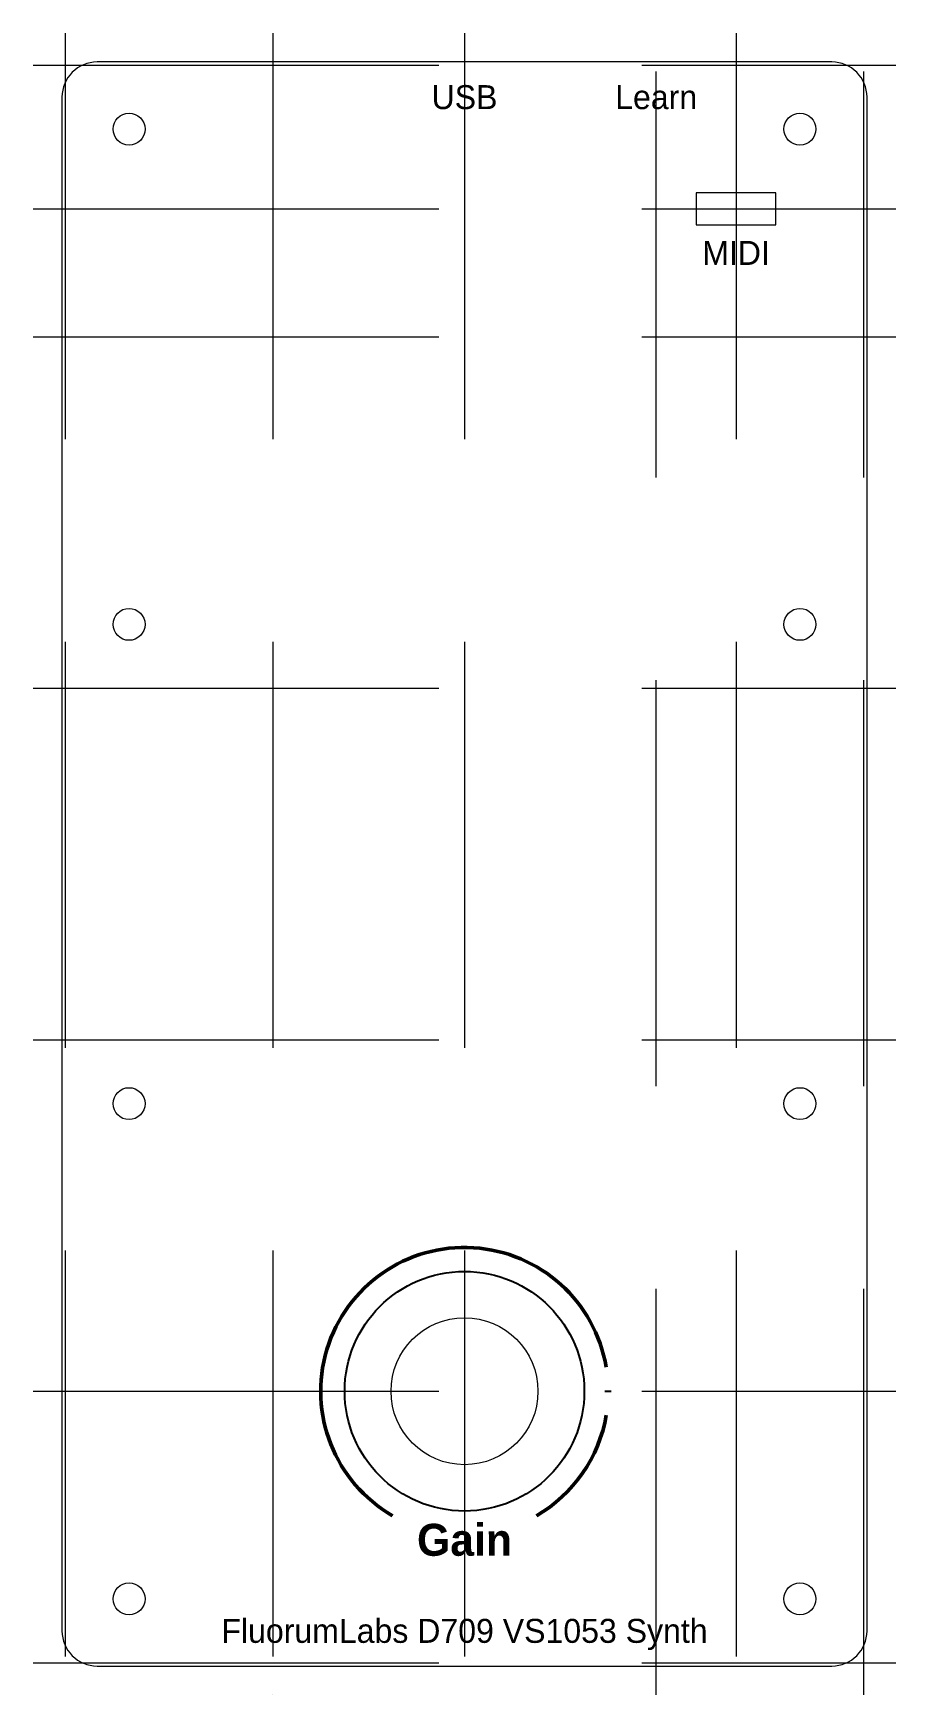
# Model space of a CAD drawing. Header units: millimetres. Extents: x -2 to 52, y -2 to 102.
import ezdxf
from ezdxf.enums import TextEntityAlignment as Align

# ---------------------------------------------------------------- set-up
doc = ezdxf.new("R2010")
doc.units = ezdxf.units.MM
doc.linetypes.add('DASHEDX2', pattern=[38.1, 25.4, -12.7])
for name, color, linetype, lineweight, true_color in [('Cut', 5, 'CONTINUOUS', 5, 0x0000ff), ('Fill', 7, 'CONTINUOUS', 20, 0x000000), ('Guide Panel', 94, 'DASHEDX2', 5, 0x008000), ('Helpers', 2, 'CONTINUOUS', 25, 0xffff00)]:
    doc.layers.add(name, color=color, linetype=linetype, lineweight=lineweight, true_color=true_color)
doc.styles.add('textstyle10', font='')
doc.styles.add('textstyle11', font='')
doc.styles.add('textstyle12', font='')
doc.styles.add('textstyle13', font='')
doc.styles.add('textstyle9', font='')
doc.styles.get('textstyle10').set_extended_font_data('Ubuntu')
doc.styles.get('textstyle11').set_extended_font_data('Ubuntu', bold=True)
doc.styles.get('textstyle12').set_extended_font_data('Ubuntu')
doc.styles.get('textstyle13').set_extended_font_data('Ubuntu')
doc.styles.get('textstyle9').set_extended_font_data('Ubuntu')

msp = doc.modelspace()

# ---------------------------------------------------------------- linework, layer by layer
at = {"layer": 'Cut'}
for p, q in [((48, 100.2), (2, 100.2)), ((-0.2, 98), (-0.2, 2)), ((50.2, 2), (50.2, 98)), ((44.5, 92), (39.5, 92)), ((39.5, 92), (39.5, 90)), ((44.5, 90), (44.5, 92)), ((39.5, 90), (44.5, 90)), ((2, -0.2), (48, -0.2))]:
    msp.add_line(p, q, dxfattribs=at)
for centre, radius in [((4, 96), 1), ((46, 96), 1), ((4, 65), 1), ((46, 65), 1), ((4, 35), 1), ((46, 35), 1), ((25, 17), 4.6), ((4, 4), 1), ((46, 4), 1)]:
    msp.add_circle(centre, radius, dxfattribs=at)
for centre, start, end in [((2, 98), 90, 180), ((48, 98), 0, 90), ((2, 2), 180, 270), ((48, 2), 270, 0)]:
    msp.add_arc(centre, 2.2, start, end, dxfattribs=at)
at = {"layer": 'Fill', "lineweight": 50}
for start, end in [(9.5941, 240), (300, 350.4059)]:
    msp.add_arc((25, 17), 9, start, end, dxfattribs=at)
at = {"layer": 'Fill', "lineweight": 100}
msp.add_arc((25, 17), 9, 359.6817, 0.3183, dxfattribs=at)
at = {"layer": 'Guide Panel'}
for p, q in [((0, 102), (0, -2)), ((13, 102), (13, -2)), ((25, 102), (25, -2)), ((37, -2), (37, 102)), ((42, 102), (42, -2)), ((50, -2), (50, 102)), ((-2, 100), (52, 100)), ((-2, 91), (52, 91)), ((-2, 83), (52, 83)), ((-2, 61), (52, 61)), ((-2, 39), (52, 39)), ((-2, 17), (52, 17)), ((-2, 0), (52, 0)), ((13, -2), (13, -2))]:
    msp.add_line(p, q, dxfattribs=at)
at = {"layer": 'Helpers'}
msp.add_circle((25, 17), 7.5, dxfattribs=at)

# ---------------------------------------------------------------- texts
at = {"layer": 'Fill'}
for s, style, p in [('USB', 'textstyle12', (25, 98)), ('Learn', 'textstyle13', (37, 98)), ('FluorumLabs D709 VS1053 Synth', 'textstyle10', (25, 2))]:
    msp.add_text(s, height=1.5, dxfattribs=dict(at, style=style)).set_placement(p, align=Align.MIDDLE_CENTER)
for s, height, style, p in [('MIDI', 1.5, 'textstyle9', (42, 89)), ('Gain', 2, 'textstyle11', (25, 8.7))]:
    msp.add_text(s, height=height, dxfattribs=dict(at, style=style)).set_placement(p, align=Align.TOP_CENTER)

doc.saveas('drawing.dxf')
